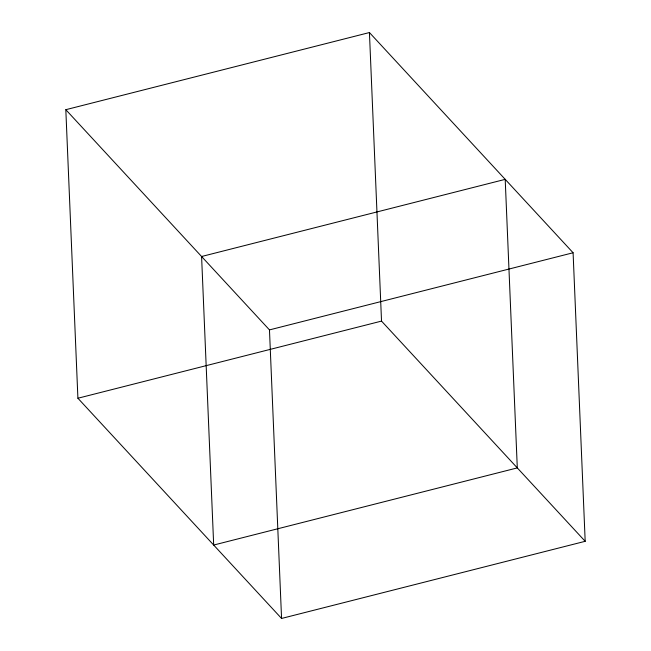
<?xml version="1.0" encoding="UTF-8"?>
<svg xmlns="http://www.w3.org/2000/svg" width="651" height="651" viewBox="0 0 651 651"><rect width="100%" height="100%" fill="white"/><g stroke="black" fill="none" stroke-linecap="round" stroke-linejoin="round"><path stroke-width="0.98" d="M65.816 109.694L369.434 32.55L573.092 252.759L585.184 541.307L281.566 618.45L77.908 398.241L65.816 109.694L269.473 329.902L281.566 618.45M269.473 329.902L573.092 252.759M77.908 398.241L381.527 321.098L585.184 541.307M369.434 32.55L381.527 321.098M505.2 179.359L201.59 256.502L213.683 545.05L517.301 467.906L505.2 179.359"/></g></svg>
